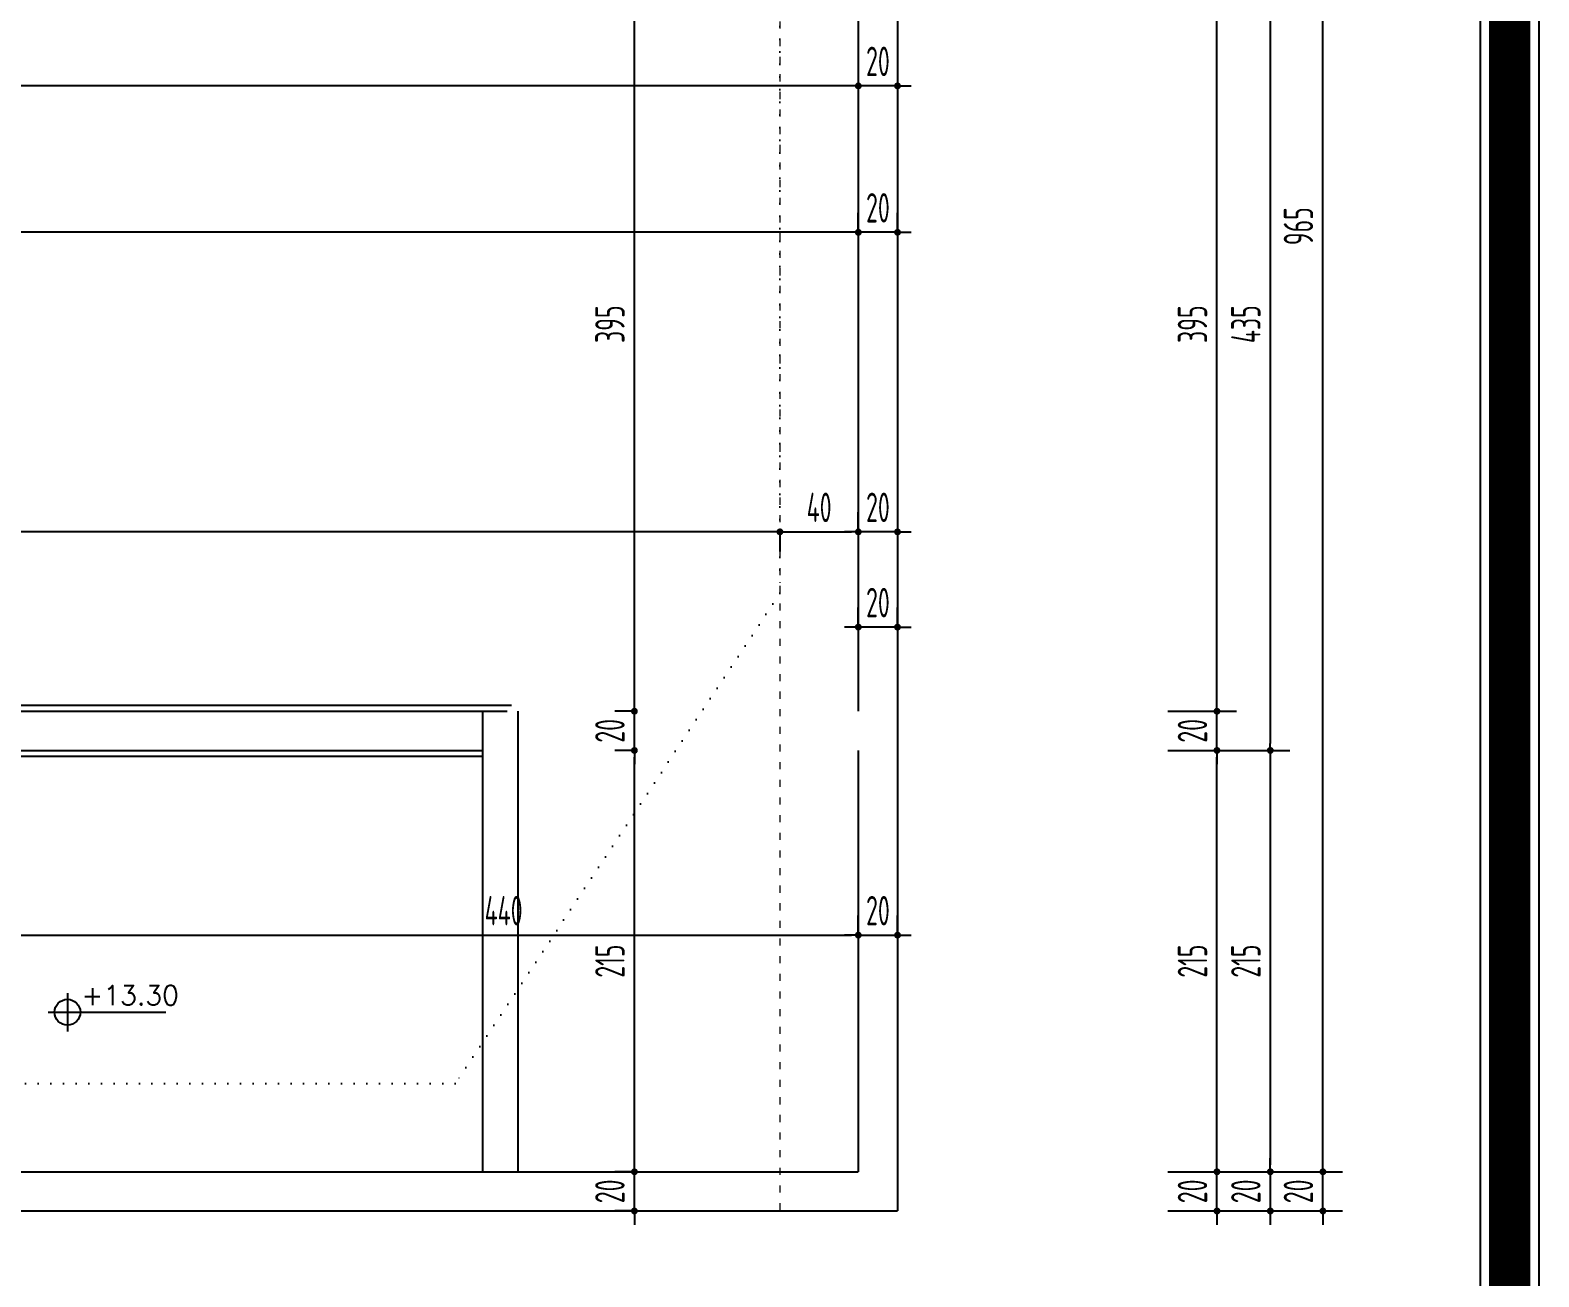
# Model space of a CAD drawing. Extents: x 41749 to 92598, y -24291 to 29432.
# Drawn here: x 70092 to 70862, y -23315 to -22679 of the extents above; entities that cross this region are included whole.
import ezdxf

# ---------------------------------------------------------------- set-up
doc = ezdxf.new("R2010")
doc.units = 0
doc.header["$MEASUREMENT"] = 0
doc.header["$PDMODE"] = 3
doc.linetypes.add('ACAD_ISO03W100', pattern=[30, 12, -18])
doc.linetypes.add('DOT', pattern=[6.35, 0, -6.35])
doc.layers.get('0').update_dxf_attribs({"linetype": 'CONTINUOUS'})
doc.layers.get('Defpoints').update_dxf_attribs({"linetype": 'CONTINUOUS'})
for name, color, linetype in [('ADAKENARI', 7, 'CONTINUOUS'), ('DUVAR', 6, 'CONTINUOUS'), ('İÇ ÖLÇÜ', 95, 'CONTINUOUS'), ('MERBAS', 231, 'CONTINUOUS'), ('MERDIVEN', 3, 'CONTINUOUS'), ('OLCU', 3, 'CONTINUOUS'), ('P', 7, 'DOT'), ('SEMBOL', 21, 'CONTINUOUS'), ('SıVA', 7, 'CONTINUOUS')]:
    doc.layers.add(name, color=color, linetype=linetype)
doc.layers.add('KAPI-ACILIM1', color=13, linetype='ACAD_ISO03W100', lineweight=20)
doc.styles.add('KOT', font='ROMANS.SHX')
doc.styles.add('OLCU', font='isocpeur.ttf', dxfattribs={"width": 0.59})
doc.dimstyles.new('OLCU3', dxfattribs={"dimscale": 0.5, "dimtxt": 30, "dimasz": 7, "dimexe": 20, "dimexo": 0, "dimgap": 10, "dimtad": 1, "dimdec": 4, "dimrnd": 0.5, "dimdsep": 46, "dimtxsty": 'OLCU', "dimblk1": 'DOT', "dimblk2": 'DOT', "dimsah": 1, "dimcen": 0.09, "dimclrt": 4, "dimadec": 0, "dimazin": 0, "dimtfac": 1, "dimtdec": 4, "dimtix": 1, "dimtmove": 2, "dimatfit": 3, "dimfxl": 0, "dimtolj": 1, "dimtzin": 0, "dimarcsym": 0})

# ---------------------------------------------------------------- blocks, each defined once
blk = doc.blocks.new('DOT')
at = {"color": 0, "linetype": 'ByBlock'}
blk.add_line((-0.5, 0), (-1, 0), dxfattribs=at)
at = {"color": 0, "linetype": 'ByBlock', "const_width": 0.5}
blk.add_lwpolyline([(-0.25, 0, 1), (0.25, 0, 1)], format="xyb", close=True, dxfattribs=at)
blk = doc.blocks.new('*D2106')
at = {"layer": 'Defpoints', "color": 0, "transparency": 16777216}
for p in [(70515.06, -23140.6), (70075.06, -23169.75), (70515.06, -23184.02)]:
    blk.add_point(p, dxfattribs=at)
at = {"layer": 'İÇ ÖLÇÜ', "color": 0, "lineweight": -2, "transparency": 16777216}
for p, q in [((70075.06, -23140.73), (70075.06, -23130.6)), ((70515.06, -23140.73), (70515.06, -23130.6)), ((70078.56, -23140.6), (70511.56, -23140.6))]:
    blk.add_line(p, q, dxfattribs=at)
at = {"layer": 'İÇ ÖLÇÜ', "color": 0, "lineweight": -2, "transparency": 16777216, "xscale": 3.5, "yscale": 3.5, "zscale": 3.5, "rotation": 180}
blk.add_blockref('DOT', (70075.06, -23140.6), dxfattribs=at)
at = {"layer": 'İÇ ÖLÇÜ', "color": 0, "lineweight": -2, "transparency": 16777216, "xscale": 3.5, "yscale": 3.5, "zscale": 3.5}
blk.add_blockref('DOT', (70515.06, -23140.6), dxfattribs=at)
at = {"layer": 'İÇ ÖLÇÜ', "color": 4, "transparency": 16777216, "insert": (70334.05, -23128.1), "char_height": 15, "attachment_point": 5, "style": 'OLCU'}
blk.add_mtext('\\A1;440', dxfattribs=at)
blk = doc.blocks.new('*D2107')
at = {"layer": 'Defpoints', "color": 0, "transparency": 16777216}
for p in [(70535.06, -23140.6), (70515.06, -23184.02), (70535.06, -23184.02)]:
    blk.add_point(p, dxfattribs=at)
at = {"layer": 'İÇ ÖLÇÜ', "color": 0, "lineweight": -2, "transparency": 16777216}
for p, q in [((70515.06, -23140.73), (70515.06, -23130.6)), ((70535.06, -23140.73), (70535.06, -23130.6)), ((70511.56, -23140.6), (70508.06, -23140.6)), ((70515.06, -23140.6), (70535.06, -23140.6)), ((70538.56, -23140.6), (70542.06, -23140.6))]:
    blk.add_line(p, q, dxfattribs=at)
at = {"layer": 'İÇ ÖLÇÜ', "color": 0, "lineweight": -2, "transparency": 16777216, "xscale": 3.5, "yscale": 3.5, "zscale": 3.5}
blk.add_blockref('DOT', (70515.06, -23140.6), dxfattribs=at)
at = {"layer": 'İÇ ÖLÇÜ', "color": 0, "lineweight": -2, "transparency": 16777216, "xscale": 3.5, "yscale": 3.5, "zscale": 3.5, "rotation": 180}
blk.add_blockref('DOT', (70535.06, -23140.6), dxfattribs=at)
at = {"layer": 'İÇ ÖLÇÜ', "color": 4, "transparency": 16777216, "insert": (70525.06, -23128.1), "char_height": 15, "attachment_point": 5, "style": 'OLCU'}
blk.add_mtext('\\A1;20', dxfattribs=at)
blk = doc.blocks.new('*D2110')
at = {"layer": 'Defpoints', "color": 0, "transparency": 16777216}
for p in [(70515.06, -22983.4), (70515.06, -23015.47), (70535.06, -23015.47)]:
    blk.add_point(p, dxfattribs=at)
at = {"layer": 'İÇ ÖLÇÜ', "color": 0, "lineweight": -2, "transparency": 16777216}
for p, q in [((70515.06, -22983.52), (70515.06, -22973.4)), ((70535.06, -22983.52), (70535.06, -22973.4)), ((70511.56, -22983.4), (70508.06, -22983.4)), ((70535.06, -22983.4), (70515.06, -22983.4)), ((70538.56, -22983.4), (70542.06, -22983.4))]:
    blk.add_line(p, q, dxfattribs=at)
at = {"layer": 'İÇ ÖLÇÜ', "color": 0, "lineweight": -2, "transparency": 16777216, "xscale": 3.5, "yscale": 3.5, "zscale": 3.5}
blk.add_blockref('DOT', (70515.06, -22983.4), dxfattribs=at)
at = {"layer": 'İÇ ÖLÇÜ', "color": 0, "lineweight": -2, "transparency": 16777216, "xscale": 3.5, "yscale": 3.5, "zscale": 3.5, "rotation": 180}
blk.add_blockref('DOT', (70535.06, -22983.4), dxfattribs=at)
at = {"layer": 'İÇ ÖLÇÜ', "color": 4, "transparency": 16777216, "insert": (70525.06, -22970.9), "char_height": 15, "attachment_point": 5, "style": 'OLCU'}
blk.add_mtext('\\A1;20', dxfattribs=at)
blk = doc.blocks.new('*D2112')
at = {"layer": 'Defpoints', "color": 0, "transparency": 16777216}
for p in [(70515.06, -22927.42), (70535.06, -22927.42), (70515.06, -22934.81)]:
    blk.add_point(p, dxfattribs=at)
at = {"layer": 'İÇ ÖLÇÜ', "color": 0, "lineweight": -2, "transparency": 16777216}
for p, q in [((70515.06, -22934.68), (70515.06, -22944.81)), ((70535.06, -22934.68), (70535.06, -22944.81)), ((70511.56, -22934.81), (70508.06, -22934.81)), ((70535.06, -22934.81), (70515.06, -22934.81)), ((70538.56, -22934.81), (70542.06, -22934.81))]:
    blk.add_line(p, q, dxfattribs=at)
at = {"layer": 'İÇ ÖLÇÜ', "color": 0, "lineweight": -2, "transparency": 16777216, "xscale": 3.5, "yscale": 3.5, "zscale": 3.5}
blk.add_blockref('DOT', (70515.06, -22934.81), dxfattribs=at)
at = {"layer": 'İÇ ÖLÇÜ', "color": 0, "lineweight": -2, "transparency": 16777216, "xscale": 3.5, "yscale": 3.5, "zscale": 3.5, "rotation": 180}
blk.add_blockref('DOT', (70535.06, -22934.81), dxfattribs=at)
at = {"layer": 'İÇ ÖLÇÜ', "color": 4, "transparency": 16777216, "insert": (70525.06, -22922.31), "char_height": 15, "attachment_point": 5, "style": 'OLCU'}
blk.add_mtext('\\A1;20', dxfattribs=at)
blk = doc.blocks.new('*D2113')
at = {"layer": 'Defpoints', "color": 0, "transparency": 16777216}
for p in [(68615.06, -22922.38), (70475.06, -22927.42), (68615.06, -22934.81)]:
    blk.add_point(p, dxfattribs=at)
at = {"layer": 'İÇ ÖLÇÜ', "color": 0, "lineweight": -2, "transparency": 16777216}
for p, q in [((68615.06, -22934.68), (68615.06, -22944.81)), ((70475.06, -22934.68), (70475.06, -22944.81)), ((70471.56, -22934.81), (68618.56, -22934.81))]:
    blk.add_line(p, q, dxfattribs=at)
at = {"layer": 'İÇ ÖLÇÜ', "color": 0, "lineweight": -2, "transparency": 16777216, "xscale": 3.5, "yscale": 3.5, "zscale": 3.5, "rotation": 180}
blk.add_blockref('DOT', (68615.06, -22934.81), dxfattribs=at)
at = {"layer": 'İÇ ÖLÇÜ', "color": 0, "lineweight": -2, "transparency": 16777216, "xscale": 3.5, "yscale": 3.5, "zscale": 3.5}
blk.add_blockref('DOT', (70475.06, -22934.81), dxfattribs=at)
at = {"layer": 'İÇ ÖLÇÜ', "color": 4, "transparency": 16777216, "insert": (69618.76, -22922.31), "char_height": 15, "attachment_point": 5, "style": 'OLCU'}
blk.add_mtext('\\A1;1860', dxfattribs=at)
blk = doc.blocks.new('*D2078')
at = {"layer": 'Defpoints', "color": 0, "transparency": 16777216}
for p in [(70475.06, -22927.42), (70515.06, -22934.81), (70515.06, -22952.72)]:
    blk.add_point(p, dxfattribs=at)
at = {"layer": 'İÇ ÖLÇÜ', "color": 0, "lineweight": -2, "transparency": 16777216}
for p, q in [((70515.06, -22934.93), (70515.06, -22924.81)), ((70475.06, -22934.68), (70475.06, -22944.81)), ((70478.56, -22934.81), (70511.56, -22934.81))]:
    blk.add_line(p, q, dxfattribs=at)
at = {"layer": 'İÇ ÖLÇÜ', "color": 0, "lineweight": -2, "transparency": 16777216, "xscale": 3.5, "yscale": 3.5, "zscale": 3.5, "rotation": 180}
blk.add_blockref('DOT', (70475.06, -22934.81), dxfattribs=at)
at = {"layer": 'İÇ ÖLÇÜ', "color": 0, "lineweight": -2, "transparency": 16777216, "xscale": 3.5, "yscale": 3.5, "zscale": 3.5}
blk.add_blockref('DOT', (70515.06, -22934.81), dxfattribs=at)
at = {"layer": 'İÇ ÖLÇÜ', "color": 4, "transparency": 16777216, "insert": (70495.06, -22922.31), "char_height": 15, "attachment_point": 5, "style": 'OLCU'}
blk.add_mtext('\\A1;40', dxfattribs=at)
blk = doc.blocks.new('*D2079')
at = {"layer": 'Defpoints', "color": 0, "transparency": 16777216}
for p in [(70515.06, -22693.39), (70535.06, -22693.39), (70515.06, -22707.25)]:
    blk.add_point(p, dxfattribs=at)
at = {"layer": 'İÇ ÖLÇÜ', "color": 0, "lineweight": -2, "transparency": 16777216}
for p, q in [((70511.56, -22707.25), (70508.06, -22707.25)), ((70515.06, -22707.12), (70515.06, -22717.25)), ((70535.06, -22707.25), (70515.06, -22707.25)), ((70535.06, -22707.12), (70535.06, -22717.25)), ((70538.56, -22707.25), (70542.06, -22707.25))]:
    blk.add_line(p, q, dxfattribs=at)
at = {"layer": 'İÇ ÖLÇÜ', "color": 0, "lineweight": -2, "transparency": 16777216, "xscale": 3.5, "yscale": 3.5, "zscale": 3.5}
blk.add_blockref('DOT', (70515.06, -22707.25), dxfattribs=at)
at = {"layer": 'İÇ ÖLÇÜ', "color": 0, "lineweight": -2, "transparency": 16777216, "xscale": 3.5, "yscale": 3.5, "zscale": 3.5, "rotation": 180}
blk.add_blockref('DOT', (70535.06, -22707.25), dxfattribs=at)
at = {"layer": 'İÇ ÖLÇÜ', "color": 4, "transparency": 16777216, "insert": (70525.06, -22694.75), "char_height": 15, "attachment_point": 5, "style": 'OLCU'}
blk.add_mtext('\\A1;20', dxfattribs=at)
blk = doc.blocks.new('*D2080')
at = {"layer": 'Defpoints', "color": 0, "transparency": 16777216}
for p in [(70515.06, -22693.39), (68615.06, -22707.25), (68615.06, -22744.51)]:
    blk.add_point(p, dxfattribs=at)
at = {"layer": 'İÇ ÖLÇÜ', "color": 0, "lineweight": -2, "transparency": 16777216}
for p, q in [((68615.06, -22707.37), (68615.06, -22697.25)), ((70511.56, -22707.25), (68618.56, -22707.25)), ((70515.06, -22707.12), (70515.06, -22717.25))]:
    blk.add_line(p, q, dxfattribs=at)
at = {"layer": 'İÇ ÖLÇÜ', "color": 0, "lineweight": -2, "transparency": 16777216, "xscale": 3.5, "yscale": 3.5, "zscale": 3.5, "rotation": 180}
blk.add_blockref('DOT', (68615.06, -22707.25), dxfattribs=at)
at = {"layer": 'İÇ ÖLÇÜ', "color": 0, "lineweight": -2, "transparency": 16777216, "xscale": 3.5, "yscale": 3.5, "zscale": 3.5}
blk.add_blockref('DOT', (70515.06, -22707.25), dxfattribs=at)
at = {"layer": 'İÇ ÖLÇÜ', "color": 4, "transparency": 16777216, "insert": (69617.16, -22694.75), "char_height": 15, "attachment_point": 5, "style": 'OLCU'}
blk.add_mtext('\\A1;1900', dxfattribs=at)
blk = doc.blocks.new('*D2082')
at = {"layer": 'Defpoints', "color": 0, "transparency": 16777216}
for p in [(70515.06, -22781.97), (70515.06, -22788.84), (70535.06, -22788.84)]:
    blk.add_point(p, dxfattribs=at)
at = {"layer": 'İÇ ÖLÇÜ', "color": 0, "lineweight": -2, "transparency": 16777216}
for p, q in [((70515.06, -22782.1), (70515.06, -22771.97)), ((70535.06, -22782.1), (70535.06, -22771.97)), ((70511.56, -22781.97), (70508.06, -22781.97)), ((70535.06, -22781.97), (70515.06, -22781.97)), ((70538.56, -22781.97), (70542.06, -22781.97))]:
    blk.add_line(p, q, dxfattribs=at)
at = {"layer": 'İÇ ÖLÇÜ', "color": 0, "lineweight": -2, "transparency": 16777216, "xscale": 3.5, "yscale": 3.5, "zscale": 3.5}
blk.add_blockref('DOT', (70515.06, -22781.97), dxfattribs=at)
at = {"layer": 'İÇ ÖLÇÜ', "color": 0, "lineweight": -2, "transparency": 16777216, "xscale": 3.5, "yscale": 3.5, "zscale": 3.5, "rotation": 180}
blk.add_blockref('DOT', (70535.06, -22781.97), dxfattribs=at)
at = {"layer": 'İÇ ÖLÇÜ', "color": 4, "transparency": 16777216, "insert": (70525.06, -22769.47), "char_height": 15, "attachment_point": 5, "style": 'OLCU'}
blk.add_mtext('\\A1;20', dxfattribs=at)
blk = doc.blocks.new('*D2083')
at = {"layer": 'Defpoints', "color": 0, "transparency": 16777216}
for p in [(68615.06, -22781.97), (70515.06, -22788.84), (68615.06, -22848.23)]:
    blk.add_point(p, dxfattribs=at)
at = {"layer": 'İÇ ÖLÇÜ', "color": 0, "lineweight": -2, "transparency": 16777216}
for p, q in [((68615.06, -22782.1), (68615.06, -22771.97)), ((70515.06, -22782.1), (70515.06, -22771.97)), ((70511.56, -22781.97), (68618.56, -22781.97))]:
    blk.add_line(p, q, dxfattribs=at)
at = {"layer": 'İÇ ÖLÇÜ', "color": 0, "lineweight": -2, "transparency": 16777216, "xscale": 3.5, "yscale": 3.5, "zscale": 3.5, "rotation": 180}
blk.add_blockref('DOT', (68615.06, -22781.97), dxfattribs=at)
at = {"layer": 'İÇ ÖLÇÜ', "color": 0, "lineweight": -2, "transparency": 16777216, "xscale": 3.5, "yscale": 3.5, "zscale": 3.5}
blk.add_blockref('DOT', (70515.06, -22781.97), dxfattribs=at)
at = {"layer": 'İÇ ÖLÇÜ', "color": 4, "transparency": 16777216, "insert": (69611.58, -22769.47), "char_height": 15, "attachment_point": 5, "style": 'OLCU'}
blk.add_mtext('\\A1;1900', dxfattribs=at)
blk = doc.blocks.new('*D2099')
at = {"layer": 'Defpoints', "color": 0, "transparency": 16777216}
for p in [(70400.79, -23261.34), (70453.06, -23261.34), (70453.06, -23281.34)]:
    blk.add_point(p, dxfattribs=at)
at = {"layer": 'İÇ ÖLÇÜ', "color": 0, "lineweight": -2, "transparency": 16777216}
for p, q in [((70400.79, -23257.84), (70400.79, -23254.34)), ((70400.91, -23261.34), (70390.79, -23261.34)), ((70400.79, -23281.34), (70400.79, -23261.34)), ((70400.91, -23281.34), (70390.79, -23281.34)), ((70400.79, -23284.84), (70400.79, -23288.34))]:
    blk.add_line(p, q, dxfattribs=at)
at = {"layer": 'İÇ ÖLÇÜ', "color": 0, "lineweight": -2, "transparency": 16777216, "xscale": 3.5, "yscale": 3.5, "zscale": 3.5}
for p, rotation in [((70400.79, -23261.34), 270), ((70400.79, -23281.34), 90)]:
    blk.add_blockref('DOT', p, dxfattribs=dict(at, rotation=rotation))
at = {"layer": 'İÇ ÖLÇÜ', "color": 4, "transparency": 16777216, "insert": (70388.29, -23271.34), "char_height": 15, "attachment_point": 5, "rotation": 90, "style": 'OLCU'}
blk.add_mtext('\\A1;20', dxfattribs=at)
blk = doc.blocks.new('*D2100')
at = {"layer": 'Defpoints', "color": 0, "transparency": 16777216}
for p in [(70400.79, -23046.34), (70430.89, -23046.34), (70453.06, -23261.34)]:
    blk.add_point(p, dxfattribs=at)
at = {"layer": 'İÇ ÖLÇÜ', "color": 0, "lineweight": -2, "transparency": 16777216}
for p, q in [((70400.91, -23046.34), (70390.79, -23046.34)), ((70400.79, -23257.84), (70400.79, -23049.84)), ((70400.91, -23261.34), (70390.79, -23261.34))]:
    blk.add_line(p, q, dxfattribs=at)
at = {"layer": 'İÇ ÖLÇÜ', "color": 0, "lineweight": -2, "transparency": 16777216, "xscale": 3.5, "yscale": 3.5, "zscale": 3.5}
for p, rotation in [((70400.79, -23046.34), 90), ((70400.79, -23261.34), 270)]:
    blk.add_blockref('DOT', p, dxfattribs=dict(at, rotation=rotation))
at = {"layer": 'İÇ ÖLÇÜ', "color": 4, "transparency": 16777216, "insert": (70388.29, -23153.84), "char_height": 15, "attachment_point": 5, "rotation": 90, "style": 'OLCU'}
blk.add_mtext('\\A1;215', dxfattribs=at)
blk = doc.blocks.new('*D2101')
at = {"layer": 'Defpoints', "color": 0, "transparency": 16777216}
for p in [(70400.79, -23026.34), (70430.89, -23026.34), (70430.89, -23046.34)]:
    blk.add_point(p, dxfattribs=at)
at = {"layer": 'İÇ ÖLÇÜ', "color": 0, "lineweight": -2, "transparency": 16777216}
for p, q in [((70400.79, -23022.84), (70400.79, -23019.34)), ((70400.91, -23026.34), (70390.79, -23026.34)), ((70400.79, -23046.34), (70400.79, -23026.34)), ((70400.91, -23046.34), (70390.79, -23046.34)), ((70400.79, -23049.84), (70400.79, -23053.34))]:
    blk.add_line(p, q, dxfattribs=at)
at = {"layer": 'İÇ ÖLÇÜ', "color": 0, "lineweight": -2, "transparency": 16777216, "xscale": 3.5, "yscale": 3.5, "zscale": 3.5}
for p, rotation in [((70400.79, -23026.34), 270), ((70400.79, -23046.34), 90)]:
    blk.add_blockref('DOT', p, dxfattribs=dict(at, rotation=rotation))
at = {"layer": 'İÇ ÖLÇÜ', "color": 4, "transparency": 16777216, "insert": (70388.29, -23036.34), "char_height": 15, "attachment_point": 5, "rotation": 90, "style": 'OLCU'}
blk.add_mtext('\\A1;20', dxfattribs=at)
blk = doc.blocks.new('*D2102')
at = {"layer": 'Defpoints', "color": 0, "transparency": 16777216}
for p in [(70400.79, -22631.34), (70430.89, -22631.34), (70430.89, -23026.34)]:
    blk.add_point(p, dxfattribs=at)
at = {"layer": 'İÇ ÖLÇÜ', "color": 0, "lineweight": -2, "transparency": 16777216}
for p, q in [((70400.91, -22631.34), (70390.79, -22631.34)), ((70400.79, -23022.84), (70400.79, -22634.84)), ((70400.91, -23026.34), (70390.79, -23026.34))]:
    blk.add_line(p, q, dxfattribs=at)
at = {"layer": 'İÇ ÖLÇÜ', "color": 0, "lineweight": -2, "transparency": 16777216, "xscale": 3.5, "yscale": 3.5, "zscale": 3.5}
for p, rotation in [((70400.79, -22631.34), 90), ((70400.79, -23026.34), 270)]:
    blk.add_blockref('DOT', p, dxfattribs=dict(at, rotation=rotation))
at = {"layer": 'İÇ ÖLÇÜ', "color": 4, "transparency": 16777216, "insert": (70388.29, -22828.84), "char_height": 15, "attachment_point": 5, "rotation": 90, "style": 'OLCU'}
blk.add_mtext('\\A1;395', dxfattribs=at)
blk = doc.blocks.new('*D2151')
at = {"layer": 'Defpoints', "color": 0, "transparency": 16777216}
for p in [(70515.06, -23202.3), (70535.06, -23202.3), (70515.06, -23431.34)]:
    blk.add_point(p, dxfattribs=at)
at = {"layer": 'OLCU', "color": 0, "lineweight": -2, "transparency": 16777216}
for p, q in [((70515.06, -23406.34), (70515.06, -23441.34)), ((70535.06, -23406.34), (70535.06, -23441.34)), ((70511.56, -23431.34), (70508.06, -23431.34)), ((70535.06, -23431.34), (70515.06, -23431.34)), ((70538.56, -23431.34), (70542.06, -23431.34))]:
    blk.add_line(p, q, dxfattribs=at)
at = {"layer": 'OLCU', "color": 0, "lineweight": -2, "transparency": 16777216, "xscale": 3.5, "yscale": 3.5, "zscale": 3.5}
blk.add_blockref('DOT', (70515.06, -23431.34), dxfattribs=at)
at = {"layer": 'OLCU', "color": 0, "lineweight": -2, "transparency": 16777216, "xscale": 3.5, "yscale": 3.5, "zscale": 3.5, "rotation": 180}
blk.add_blockref('DOT', (70535.06, -23431.34), dxfattribs=at)
at = {"layer": 'OLCU', "color": 4, "transparency": 16777216, "insert": (70525.06, -23418.84), "char_height": 15, "attachment_point": 5, "style": 'OLCU'}
blk.add_mtext('\\A1;20', dxfattribs=at)
blk = doc.blocks.new('*D2152')
at = {"layer": 'Defpoints', "color": 0, "transparency": 16777216}
for p in [(70475.06, -23170.94), (70055.06, -23248.84), (70055.06, -23431.34)]:
    blk.add_point(p, dxfattribs=at)
at = {"layer": 'OLCU', "color": 0, "lineweight": -2, "transparency": 16777216}
for p, q in [((70055.06, -23406.34), (70055.06, -23441.34)), ((70475.06, -23406.34), (70475.06, -23441.34)), ((70471.56, -23431.34), (70058.56, -23431.34))]:
    blk.add_line(p, q, dxfattribs=at)
at = {"layer": 'OLCU', "color": 0, "lineweight": -2, "transparency": 16777216, "xscale": 3.5, "yscale": 3.5, "zscale": 3.5, "rotation": 180}
blk.add_blockref('DOT', (70055.06, -23431.34), dxfattribs=at)
at = {"layer": 'OLCU', "color": 0, "lineweight": -2, "transparency": 16777216, "xscale": 3.5, "yscale": 3.5, "zscale": 3.5}
blk.add_blockref('DOT', (70475.06, -23431.34), dxfattribs=at)
at = {"layer": 'OLCU', "color": 4, "transparency": 16777216, "insert": (70265.06, -23418.84), "char_height": 15, "attachment_point": 5, "style": 'OLCU'}
blk.add_mtext('\\A1;420', dxfattribs=at)
blk = doc.blocks.new('*D2157')
at = {"layer": 'Defpoints', "color": 0, "transparency": 16777216}
for p in [(70475.06, -23170.94), (70515.06, -23223.95), (70515.06, -23431.34)]:
    blk.add_point(p, dxfattribs=at)
at = {"layer": 'OLCU', "color": 0, "lineweight": -2, "transparency": 16777216}
for p, q in [((70475.06, -23406.34), (70475.06, -23441.34)), ((70515.06, -23406.34), (70515.06, -23441.34)), ((70478.56, -23431.34), (70511.56, -23431.34))]:
    blk.add_line(p, q, dxfattribs=at)
at = {"layer": 'OLCU', "color": 0, "lineweight": -2, "transparency": 16777216, "xscale": 3.5, "yscale": 3.5, "zscale": 3.5, "rotation": 180}
blk.add_blockref('DOT', (70475.06, -23431.34), dxfattribs=at)
at = {"layer": 'OLCU', "color": 0, "lineweight": -2, "transparency": 16777216, "xscale": 3.5, "yscale": 3.5, "zscale": 3.5}
blk.add_blockref('DOT', (70515.06, -23431.34), dxfattribs=at)
at = {"layer": 'OLCU', "color": 4, "transparency": 16777216, "insert": (70495.06, -23418.84), "char_height": 15, "attachment_point": 5, "style": 'OLCU'}
blk.add_mtext('\\A1;40', dxfattribs=at)
blk = doc.blocks.new('*D2158')
at = {"layer": 'Defpoints', "color": 0, "transparency": 16777216}
for p in [(70515.06, -23232.3), (70535.06, -23232.3), (70515.06, -23461.34)]:
    blk.add_point(p, dxfattribs=at)
at = {"layer": 'OLCU', "color": 0, "lineweight": -2, "transparency": 16777216}
for p, q in [((70515.06, -23436.34), (70515.06, -23471.34)), ((70535.06, -23436.34), (70535.06, -23471.34)), ((70511.56, -23461.34), (70508.06, -23461.34)), ((70535.06, -23461.34), (70515.06, -23461.34)), ((70538.56, -23461.34), (70542.06, -23461.34))]:
    blk.add_line(p, q, dxfattribs=at)
at = {"layer": 'OLCU', "color": 0, "lineweight": -2, "transparency": 16777216, "xscale": 3.5, "yscale": 3.5, "zscale": 3.5}
blk.add_blockref('DOT', (70515.06, -23461.34), dxfattribs=at)
at = {"layer": 'OLCU', "color": 0, "lineweight": -2, "transparency": 16777216, "xscale": 3.5, "yscale": 3.5, "zscale": 3.5, "rotation": 180}
blk.add_blockref('DOT', (70535.06, -23461.34), dxfattribs=at)
at = {"layer": 'OLCU', "color": 4, "transparency": 16777216, "insert": (70525.06, -23448.84), "char_height": 15, "attachment_point": 5, "style": 'OLCU'}
blk.add_mtext('\\A1;20', dxfattribs=at)
blk = doc.blocks.new('*D2159')
at = {"layer": 'Defpoints', "color": 0, "transparency": 16777216}
for p in [(70515.06, -23262.3), (70535.06, -23262.3), (70515.06, -23491.34)]:
    blk.add_point(p, dxfattribs=at)
at = {"layer": 'OLCU', "color": 0, "lineweight": -2, "transparency": 16777216}
for p, q in [((70515.06, -23466.34), (70515.06, -23501.34)), ((70535.06, -23466.34), (70535.06, -23501.34)), ((70511.56, -23491.34), (70508.06, -23491.34)), ((70535.06, -23491.34), (70515.06, -23491.34)), ((70538.56, -23491.34), (70542.06, -23491.34))]:
    blk.add_line(p, q, dxfattribs=at)
at = {"layer": 'OLCU', "color": 0, "lineweight": -2, "transparency": 16777216, "xscale": 3.5, "yscale": 3.5, "zscale": 3.5}
blk.add_blockref('DOT', (70515.06, -23491.34), dxfattribs=at)
at = {"layer": 'OLCU', "color": 0, "lineweight": -2, "transparency": 16777216, "xscale": 3.5, "yscale": 3.5, "zscale": 3.5, "rotation": 180}
blk.add_blockref('DOT', (70535.06, -23491.34), dxfattribs=at)
at = {"layer": 'OLCU', "color": 4, "transparency": 16777216, "insert": (70525.06, -23478.84), "char_height": 15, "attachment_point": 5, "style": 'OLCU'}
blk.add_mtext('\\A1;20', dxfattribs=at)
blk = doc.blocks.new('*D2160')
at = {"layer": 'Defpoints', "color": 0, "transparency": 16777216}
for p in [(70075.06, -23077.81), (70515.06, -23232.3), (70075.06, -23461.34)]:
    blk.add_point(p, dxfattribs=at)
at = {"layer": 'OLCU', "color": 0, "lineweight": -2, "transparency": 16777216}
for p, q in [((70075.06, -23436.34), (70075.06, -23471.34)), ((70515.06, -23436.34), (70515.06, -23471.34)), ((70511.56, -23461.34), (70078.56, -23461.34))]:
    blk.add_line(p, q, dxfattribs=at)
at = {"layer": 'OLCU', "color": 0, "lineweight": -2, "transparency": 16777216, "xscale": 3.5, "yscale": 3.5, "zscale": 3.5, "rotation": 180}
blk.add_blockref('DOT', (70075.06, -23461.34), dxfattribs=at)
at = {"layer": 'OLCU', "color": 0, "lineweight": -2, "transparency": 16777216, "xscale": 3.5, "yscale": 3.5, "zscale": 3.5}
blk.add_blockref('DOT', (70515.06, -23461.34), dxfattribs=at)
at = {"layer": 'OLCU', "color": 4, "transparency": 16777216, "insert": (70295.06, -23448.84), "char_height": 15, "attachment_point": 5, "style": 'OLCU'}
blk.add_mtext('\\A1;440', dxfattribs=at)
blk = doc.blocks.new('*D2164')
at = {"layer": 'Defpoints', "color": 0, "transparency": 16777216}
for p in [(68615.06, -23202.98), (70515.06, -23262.3), (68615.06, -23491.34)]:
    blk.add_point(p, dxfattribs=at)
at = {"layer": 'OLCU', "color": 0, "lineweight": -2, "transparency": 16777216}
for p, q in [((68615.06, -23466.34), (68615.06, -23501.34)), ((70515.06, -23466.34), (70515.06, -23501.34)), ((70511.56, -23491.34), (68618.56, -23491.34))]:
    blk.add_line(p, q, dxfattribs=at)
at = {"layer": 'OLCU', "color": 0, "lineweight": -2, "transparency": 16777216, "xscale": 3.5, "yscale": 3.5, "zscale": 3.5, "rotation": 180}
blk.add_blockref('DOT', (68615.06, -23491.34), dxfattribs=at)
at = {"layer": 'OLCU', "color": 0, "lineweight": -2, "transparency": 16777216, "xscale": 3.5, "yscale": 3.5, "zscale": 3.5}
blk.add_blockref('DOT', (70515.06, -23491.34), dxfattribs=at)
at = {"layer": 'OLCU', "color": 4, "transparency": 16777216, "insert": (69565.06, -23478.84), "char_height": 15, "attachment_point": 5, "style": 'OLCU'}
blk.add_mtext('\\A1;1900', dxfattribs=at)
blk = doc.blocks.new('*D2178')
at = {"layer": 'Defpoints', "color": 0, "transparency": 16777216}
for p in [(70492.21, -23261.34), (70698.08, -23261.34), (70492.21, -23281.34)]:
    blk.add_point(p, dxfattribs=at)
at = {"layer": 'OLCU', "color": 0, "lineweight": -2, "transparency": 16777216}
for p, q in [((70698.08, -23257.84), (70698.08, -23254.34)), ((70673.08, -23261.34), (70708.08, -23261.34)), ((70698.08, -23281.34), (70698.08, -23261.34)), ((70673.08, -23281.34), (70708.08, -23281.34)), ((70698.08, -23284.84), (70698.08, -23288.34))]:
    blk.add_line(p, q, dxfattribs=at)
at = {"layer": 'OLCU', "color": 0, "lineweight": -2, "transparency": 16777216, "xscale": 3.5, "yscale": 3.5, "zscale": 3.5}
for p, rotation in [((70698.08, -23261.34), 270), ((70698.08, -23281.34), 90)]:
    blk.add_blockref('DOT', p, dxfattribs=dict(at, rotation=rotation))
at = {"layer": 'OLCU', "color": 4, "transparency": 16777216, "insert": (70685.58, -23271.34), "char_height": 15, "attachment_point": 5, "rotation": 90, "style": 'OLCU'}
blk.add_mtext('\\A1;20', dxfattribs=at)
blk = doc.blocks.new('*D2179')
at = {"layer": 'Defpoints', "color": 0, "transparency": 16777216}
for p in [(70348.57, -23046.34), (70698.08, -23046.34), (70492.21, -23261.34)]:
    blk.add_point(p, dxfattribs=at)
at = {"layer": 'OLCU', "color": 0, "lineweight": -2, "transparency": 16777216}
for p, q in [((70673.08, -23046.34), (70708.08, -23046.34)), ((70698.08, -23257.84), (70698.08, -23049.84)), ((70673.08, -23261.34), (70708.08, -23261.34))]:
    blk.add_line(p, q, dxfattribs=at)
at = {"layer": 'OLCU', "color": 0, "lineweight": -2, "transparency": 16777216, "xscale": 3.5, "yscale": 3.5, "zscale": 3.5}
for p, rotation in [((70698.08, -23046.34), 90), ((70698.08, -23261.34), 270)]:
    blk.add_blockref('DOT', p, dxfattribs=dict(at, rotation=rotation))
at = {"layer": 'OLCU', "color": 4, "transparency": 16777216, "insert": (70685.58, -23153.84), "char_height": 15, "attachment_point": 5, "rotation": 90, "style": 'OLCU'}
blk.add_mtext('\\A1;215', dxfattribs=at)
blk = doc.blocks.new('*D2180')
at = {"layer": 'Defpoints', "color": 0, "transparency": 16777216}
for p in [(70341.22, -23026.34), (70698.08, -23026.34), (70348.57, -23046.34)]:
    blk.add_point(p, dxfattribs=at)
at = {"layer": 'OLCU', "color": 0, "lineweight": -2, "transparency": 16777216}
for p, q in [((70698.08, -23022.84), (70698.08, -23019.34)), ((70673.08, -23026.34), (70708.08, -23026.34)), ((70698.08, -23046.34), (70698.08, -23026.34)), ((70673.08, -23046.34), (70708.08, -23046.34)), ((70698.08, -23049.84), (70698.08, -23053.34))]:
    blk.add_line(p, q, dxfattribs=at)
at = {"layer": 'OLCU', "color": 0, "lineweight": -2, "transparency": 16777216, "xscale": 3.5, "yscale": 3.5, "zscale": 3.5}
for p, rotation in [((70698.08, -23026.34), 270), ((70698.08, -23046.34), 90)]:
    blk.add_blockref('DOT', p, dxfattribs=dict(at, rotation=rotation))
at = {"layer": 'OLCU', "color": 4, "transparency": 16777216, "insert": (70685.58, -23036.34), "char_height": 15, "attachment_point": 5, "rotation": 90, "style": 'OLCU'}
blk.add_mtext('\\A1;20', dxfattribs=at)
blk = doc.blocks.new('*D2181')
at = {"layer": 'Defpoints', "color": 0, "transparency": 16777216}
for p in [(70322.28, -22631.34), (70698.08, -22631.34), (70341.22, -23026.34)]:
    blk.add_point(p, dxfattribs=at)
at = {"layer": 'OLCU', "color": 0, "lineweight": -2, "transparency": 16777216}
for p, q in [((70673.08, -22631.34), (70708.08, -22631.34)), ((70698.08, -23022.84), (70698.08, -22634.84)), ((70673.08, -23026.34), (70708.08, -23026.34))]:
    blk.add_line(p, q, dxfattribs=at)
at = {"layer": 'OLCU', "color": 0, "lineweight": -2, "transparency": 16777216, "xscale": 3.5, "yscale": 3.5, "zscale": 3.5}
for p, rotation in [((70698.08, -22631.34), 90), ((70698.08, -23026.34), 270)]:
    blk.add_blockref('DOT', p, dxfattribs=dict(at, rotation=rotation))
at = {"layer": 'OLCU', "color": 4, "transparency": 16777216, "insert": (70685.58, -22828.84), "char_height": 15, "attachment_point": 5, "rotation": 90, "style": 'OLCU'}
blk.add_mtext('\\A1;395', dxfattribs=at)
blk = doc.blocks.new('*D2186')
at = {"layer": 'Defpoints', "color": 0, "transparency": 16777216}
for p in [(70341.14, -22611.34), (70348.57, -23046.34), (70725.31, -23046.34)]:
    blk.add_point(p, dxfattribs=at)
at = {"layer": 'OLCU', "color": 0, "lineweight": -2, "transparency": 16777216}
for p, q in [((70700.31, -22611.34), (70735.31, -22611.34)), ((70725.31, -22614.84), (70725.31, -23042.84)), ((70700.31, -23046.34), (70735.31, -23046.34))]:
    blk.add_line(p, q, dxfattribs=at)
at = {"layer": 'OLCU', "color": 0, "lineweight": -2, "transparency": 16777216, "xscale": 3.5, "yscale": 3.5, "zscale": 3.5}
for p, rotation in [((70725.31, -22611.34), 90), ((70725.31, -23046.34), 270)]:
    blk.add_blockref('DOT', p, dxfattribs=dict(at, rotation=rotation))
at = {"layer": 'OLCU', "color": 4, "transparency": 16777216, "insert": (70712.81, -22828.84), "char_height": 15, "attachment_point": 5, "rotation": 90, "style": 'OLCU'}
blk.add_mtext('\\A1;435', dxfattribs=at)
blk = doc.blocks.new('*D2187')
at = {"layer": 'Defpoints', "color": 0, "transparency": 16777216}
for p in [(70348.57, -23046.34), (70239.19, -23261.34), (70725.31, -23261.34)]:
    blk.add_point(p, dxfattribs=at)
at = {"layer": 'OLCU', "color": 0, "lineweight": -2, "transparency": 16777216}
for p, q in [((70700.31, -23046.34), (70735.31, -23046.34)), ((70725.31, -23049.84), (70725.31, -23257.84)), ((70700.31, -23261.34), (70735.31, -23261.34))]:
    blk.add_line(p, q, dxfattribs=at)
at = {"layer": 'OLCU', "color": 0, "lineweight": -2, "transparency": 16777216, "xscale": 3.5, "yscale": 3.5, "zscale": 3.5}
for p, rotation in [((70725.31, -23046.34), 90), ((70725.31, -23261.34), 270)]:
    blk.add_blockref('DOT', p, dxfattribs=dict(at, rotation=rotation))
at = {"layer": 'OLCU', "color": 4, "transparency": 16777216, "insert": (70712.81, -23153.84), "char_height": 15, "attachment_point": 5, "rotation": 90, "style": 'OLCU'}
blk.add_mtext('\\A1;215', dxfattribs=at)
blk = doc.blocks.new('*D2188')
at = {"layer": 'Defpoints', "color": 0, "transparency": 16777216}
for p in [(70239.19, -23261.34), (70239.19, -23281.34), (70725.31, -23281.34)]:
    blk.add_point(p, dxfattribs=at)
at = {"layer": 'OLCU', "color": 0, "lineweight": -2, "transparency": 16777216}
for p, q in [((70725.31, -23257.84), (70725.31, -23254.34)), ((70700.31, -23261.34), (70735.31, -23261.34)), ((70725.31, -23261.34), (70725.31, -23281.34)), ((70700.31, -23281.34), (70735.31, -23281.34)), ((70725.31, -23284.84), (70725.31, -23288.34))]:
    blk.add_line(p, q, dxfattribs=at)
at = {"layer": 'OLCU', "color": 0, "lineweight": -2, "transparency": 16777216, "xscale": 3.5, "yscale": 3.5, "zscale": 3.5}
for p, rotation in [((70725.31, -23261.34), 270), ((70725.31, -23281.34), 90)]:
    blk.add_blockref('DOT', p, dxfattribs=dict(at, rotation=rotation))
at = {"layer": 'OLCU', "color": 4, "transparency": 16777216, "insert": (70712.81, -23271.34), "char_height": 15, "attachment_point": 5, "rotation": 90, "style": 'OLCU'}
blk.add_mtext('\\A1;20', dxfattribs=at)
blk = doc.blocks.new('*D2189')
at = {"layer": 'Defpoints', "color": 0, "transparency": 16777216}
for p in [(70453.06, -23261.34), (70752.15, -23261.34), (70453.06, -23281.34)]:
    blk.add_point(p, dxfattribs=at)
at = {"layer": 'OLCU', "color": 0, "lineweight": -2, "transparency": 16777216}
for p, q in [((70752.15, -23257.84), (70752.15, -23254.34)), ((70727.15, -23261.34), (70762.15, -23261.34)), ((70752.15, -23281.34), (70752.15, -23261.34)), ((70727.15, -23281.34), (70762.15, -23281.34)), ((70752.15, -23284.84), (70752.15, -23288.34))]:
    blk.add_line(p, q, dxfattribs=at)
at = {"layer": 'OLCU', "color": 0, "lineweight": -2, "transparency": 16777216, "xscale": 3.5, "yscale": 3.5, "zscale": 3.5}
for p, rotation in [((70752.15, -23261.34), 270), ((70752.15, -23281.34), 90)]:
    blk.add_blockref('DOT', p, dxfattribs=dict(at, rotation=rotation))
at = {"layer": 'OLCU', "color": 4, "transparency": 16777216, "insert": (70739.65, -23271.34), "char_height": 15, "attachment_point": 5, "rotation": 90, "style": 'OLCU'}
blk.add_mtext('\\A1;20', dxfattribs=at)
blk = doc.blocks.new('*D2190')
at = {"layer": 'Defpoints', "color": 0, "transparency": 16777216}
for p in [(70267.56, -22296.34), (70752.15, -22296.34), (70453.06, -23261.34)]:
    blk.add_point(p, dxfattribs=at)
at = {"layer": 'OLCU', "color": 0, "lineweight": -2, "transparency": 16777216}
for p, q in [((70727.15, -22296.34), (70762.15, -22296.34)), ((70752.15, -23257.84), (70752.15, -22299.84)), ((70727.15, -23261.34), (70762.15, -23261.34))]:
    blk.add_line(p, q, dxfattribs=at)
at = {"layer": 'OLCU', "color": 0, "lineweight": -2, "transparency": 16777216, "xscale": 3.5, "yscale": 3.5, "zscale": 3.5}
for p, rotation in [((70752.15, -22296.34), 90), ((70752.15, -23261.34), 270)]:
    blk.add_blockref('DOT', p, dxfattribs=dict(at, rotation=rotation))
at = {"layer": 'OLCU', "color": 4, "transparency": 16777216, "insert": (70739.65, -22778.84), "char_height": 15, "attachment_point": 5, "rotation": 90, "style": 'OLCU'}
blk.add_mtext('\\A1;965', dxfattribs=at)
blk = doc.blocks.new('KOTBLK04')
for p, q in [((0, 0.49), (0, -0.49)), ((-0.49, 0), (2.51, 0))]:
    blk.add_line(p, q)
blk.add_circle((0, 0), 0.33)
at = {"color": 7, "style": 'KOT'}
blk.add_attdef('TEMIZ', (0.359, 0.185), '', height=1, dxfattribs=at)

msp = doc.modelspace()

# ---------------------------------------------------------------- linework, layer by layer
at = {"layer": 'ADAKENARI'}
msp.add_line((70341.2218, -23026.33978), (70341.2218, -23261.33978), dxfattribs=at)
at = {"layer": 'DUVAR'}
for p, q in [((70000.06272, -23026.33978), (70335.89531, -23026.33978)), ((70323.21612, -23026.33978), (70323.21612, -23261.33978)), ((70025.06272, -23046.33978), (70323.21612, -23046.33978))]:
    msp.add_line(p, q, dxfattribs=at)
at = {"layer": 'KAPI-ACILIM1', "linetype": 'ACAD_ISO03W100', "ltscale": 0.3}
msp.add_line((70475.06272, -22296.33978), (70475.06272, -23281.33978), dxfattribs=at)
at = {"layer": 'MERBAS'}
for points in [[(45632.04216, -24290.68394), (45632.04216, -21390.68394), (70862.32763, -21390.68394), (70862.32763, -24290.68394)], [(45637.04216, -24285.68394), (45637.04216, -21395.68394), (70857.32763, -21395.68394), (70857.32763, -24285.68394)], [(45657.04216, -24265.68394), (45657.04216, -21415.68394), (70837.32763, -21415.68394), (70837.32763, -24265.68394)], [(45662.04216, -24260.68394), (45662.04216, -21420.68394), (70832.32763, -21420.68394), (70832.32763, -24260.68394)]]:
    msp.add_lwpolyline(points, close=True, dxfattribs=at)
at = {"layer": 'MERBAS', "const_width": 20}
msp.add_lwpolyline([(45647.04216, -24275.68394), (45647.04216, -21405.68394), (70847.32763, -21405.68394), (70847.32763, -24275.68394)], close=True, dxfattribs=at)
at = {"layer": 'MERDIVEN', "ltscale": 0.6}
for p, q in [((70535.06272, -22296.33978), (70535.06272, -23281.33978)), ((70515.06272, -22631.33978), (70515.06272, -23026.33978)), ((70515.06272, -23046.33978), (70515.06272, -23261.33978)), ((70075.06272, -23261.33978), (70515.06272, -23261.33978)), ((70055.06272, -23281.33978), (70535.06272, -23281.33978))]:
    msp.add_line(p, q, dxfattribs=at)
at = {"layer": 'P'}
msp.add_lwpolyline([(68655.06272, -22296.33978), (70475.06272, -22296.33978), (70475.06272, -22966.09965), (70309.40452, -23216.33978), (69055.10729, -23216.33978), (68655.06272, -23161.85974)], close=True, dxfattribs=at)
at = {"layer": 'SıVA'}
for p, q in [((70337.9895, -23023.33978), (70003.06272, -23023.33978)), ((70025.06272, -23049.33978), (70323.21612, -23049.33978))]:
    msp.add_line(p, q, dxfattribs=at)

# ---------------------------------------------------------------- block references
at = {"layer": 'SEMBOL'}
ref = msp.add_blockref('KOTBLK04', (70111.44933, -23179.94169), dxfattribs=dict(at, xscale=20, yscale=20, zscale=20))
ref.add_attrib('TEMIZ', '+13.30', (70118.63267, -23176.25045), dxfattribs={"color": 54, "height": 10, "style": 'KOT'})

# ---------------------------------------------------------------- dimensions: what is measured, and where the dimension line sits
at = {"layer": 'İÇ ÖLÇÜ'}
for base, p1, p2, picture, middle in [((70400.78899, -22631.33978), (70430.88704, -23026.33978), (70430.88704, -22631.33978), '*D2102', (70388.28899, -22828.83978)), ((70400.78899, -23026.33978), (70430.88704, -23046.33978), (70430.88704, -23026.33978), '*D2101', (70388.28899, -23036.33978)), ((70400.78899, -23046.33978), (70453.06463, -23261.33978), (70430.88704, -23046.33978), '*D2100', (70388.28899, -23153.83978)), ((70400.78899, -23261.33978), (70453.06463, -23281.33978), (70453.06463, -23261.33978), '*D2099', (70388.28899, -23271.33978))]:
    dim = msp.add_linear_dim(base=base, p1=p1, p2=p2, angle=90, dimstyle='OLCU3', override={"dimfxl": 0.25}, dxfattribs=at)
    dim.commit()
    dim.dimension.update_dxf_attribs({"geometry": picture, "text_midpoint": middle})
for base, p1, p2, picture, middle in [((68615.06272, -22707.24563), (70515.06272, -22693.38941), (68615.06272, -22744.50944), '*D2080', (69617.16338, -22694.74563)), ((68615.06272, -22781.97233), (70515.06272, -22788.83978), (68615.06272, -22848.23143), '*D2083', (69611.57817, -22769.47233)), ((68615.06272, -22934.80775), (70475.06272, -22927.42486), (68615.06272, -22922.37925), '*D2113', (69618.75923, -22922.30775)), ((70515.06272, -23140.60226), (70075.06272, -23169.75473), (70515.06272, -23184.02395), '*D2106', (70334.04519, -23128.10226))]:
    dim = msp.add_linear_dim(base=base, p1=p1, p2=p2, dimstyle='OLCU3', override={"dimfxl": 0.25}, dxfattribs=at)
    dim.commit()
    dim.dimension.update_dxf_attribs({"geometry": picture, "text_midpoint": middle, "dimtype": 160})
for base, p1, p2, picture, middle in [((70515.06272, -22707.24563), (70535.06272, -22693.38941), (70515.06272, -22693.38941), '*D2079', (70525.06272, -22694.74563)), ((70515.06272, -22781.97233), (70535.06272, -22788.83978), (70515.06272, -22788.83978), '*D2082', (70525.06272, -22769.47233)), ((70515.06272, -22934.80775), (70475.06272, -22927.42486), (70515.06272, -22952.72422), '*D2078', (70495.06272, -22922.30775)), ((70515.06272, -22934.80775), (70535.06272, -22927.42486), (70515.06272, -22927.42486), '*D2112', (70525.06272, -22922.30775)), ((70515.06272, -22983.3964), (70535.06272, -23015.47084), (70515.06272, -23015.47084), '*D2110', (70525.06272, -22970.8964)), ((70535.06272, -23140.60226), (70515.06272, -23184.02395), (70535.06272, -23184.02395), '*D2107', (70525.06272, -23128.10226))]:
    dim = msp.add_linear_dim(base=base, p1=p1, p2=p2, dimstyle='OLCU3', override={"dimfxl": 0.25}, dxfattribs=at)
    dim.commit()
    dim.dimension.update_dxf_attribs({"geometry": picture, "text_midpoint": middle})
at = {"layer": 'OLCU'}
for base, p1, p2, picture, middle in [((70752.14608, -22296.33978), (70453.06463, -23261.33978), (70267.56272, -22296.33978), '*D2190', (70739.64608, -22778.83978)), ((70725.31172, -23046.33978), (70341.14063, -22611.33978), (70348.56649, -23046.33978), '*D2186', (70712.81172, -22828.83978)), ((70698.08237, -22631.33978), (70341.2218, -23026.33978), (70322.27796, -22631.33978), '*D2181', (70685.58237, -22828.83978)), ((70698.08237, -23026.33978), (70348.56649, -23046.33978), (70341.2218, -23026.33978), '*D2180', (70685.58237, -23036.33978)), ((70725.31172, -23261.33978), (70348.56649, -23046.33978), (70239.18914, -23261.33978), '*D2187', (70712.81172, -23153.83978)), ((70698.08237, -23046.33978), (70492.21104, -23261.33978), (70348.56649, -23046.33978), '*D2179', (70685.58237, -23153.83978)), ((70725.31172, -23281.33978), (70239.18914, -23261.33978), (70239.18914, -23281.33978), '*D2188', (70712.81172, -23271.33978)), ((70752.14608, -23261.33978), (70453.06463, -23281.33978), (70453.06463, -23261.33978), '*D2189', (70739.64608, -23271.33978)), ((70698.08237, -23261.33978), (70492.21104, -23281.33978), (70492.21104, -23261.33978), '*D2178', (70685.58237, -23271.33978))]:
    dim = msp.add_linear_dim(base=base, p1=p1, p2=p2, angle=90, dimstyle='OLCU3', dxfattribs=at)
    dim.commit()
    dim.dimension.update_dxf_attribs({"geometry": picture, "text_midpoint": middle})
for base, p1, p2, picture, middle in [((70075.06272, -23461.33978), (70515.06272, -23232.30087), (70075.06272, -23077.81158), '*D2160', (70295.06272, -23448.83978)), ((70055.06272, -23431.33978), (70475.06272, -23170.94405), (70055.06272, -23248.83978), '*D2152', (70265.06272, -23418.83978)), ((70515.06272, -23431.33978), (70475.06272, -23170.94405), (70515.06272, -23223.94846), '*D2157', (70495.06272, -23418.83978)), ((68615.06272, -23491.33978), (70515.06272, -23262.30087), (68615.06272, -23202.97609), '*D2164', (69565.06272, -23478.83978)), ((70515.06272, -23431.33978), (70535.06272, -23202.30087), (70515.06272, -23202.30087), '*D2151', (70525.06272, -23418.83978)), ((70515.06272, -23461.33978), (70535.06272, -23232.30087), (70515.06272, -23232.30087), '*D2158', (70525.06272, -23448.83978)), ((70515.06272, -23491.33978), (70535.06272, -23262.30087), (70515.06272, -23262.30087), '*D2159', (70525.06272, -23478.83978))]:
    dim = msp.add_linear_dim(base=base, p1=p1, p2=p2, dimstyle='OLCU3', dxfattribs=at)
    dim.commit()
    dim.dimension.update_dxf_attribs({"geometry": picture, "text_midpoint": middle})

doc.saveas('drawing.dxf')
